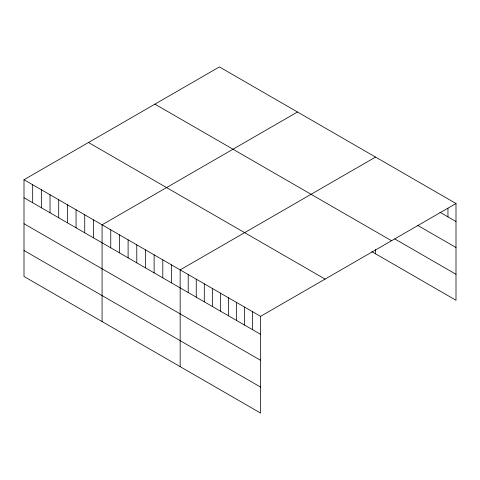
<?xml version="1.0" encoding="UTF-8"?>
<svg xmlns="http://www.w3.org/2000/svg" width="480" height="480" viewBox="0 0 480 480"><rect width="100%" height="100%" fill="white"/><g stroke="black" fill="none" stroke-linecap="round" stroke-linejoin="round"><path stroke-width="0.72" d="M24 179.73L260.598 316.332L260.598 413.082L24 276.48L24 179.73L219.402 66.918L456 203.52L456 300.27L371.838 251.676M297.48 111.996L102.078 224.808L102.078 321.558M375.558 157.074L180.156 269.886L180.156 366.636M260.598 316.332L456 203.52M439.914 212.232L456 221.52M417.636 225.36L456 247.506M394.74 238.914L456 274.284M154.92 104.148L391.518 240.744M88.482 142.5L325.08 279.102M24 197.736L260.598 334.332M24 223.722L260.598 360.318M24 250.494L260.598 387.096M447.954 208.236L447.954 216.876M375.558 249.492L375.558 253.824M252.558 311.688L252.558 329.688M244.512 307.044L244.512 325.044M236.466 302.4L236.466 320.4M228.426 297.756L228.426 315.756M220.38 293.106L220.38 311.112M212.334 288.462L212.334 306.468M204.288 283.818L204.288 301.824M196.248 279.174L196.248 297.18M188.202 274.53L188.202 292.536M171.48 264.876L171.48 282.882M162.804 259.872L162.804 277.872M154.128 254.862L154.128 272.862M145.458 249.852L145.458 267.858M136.782 244.842L136.782 262.848M128.106 239.832L128.106 257.838M119.43 234.828L119.43 252.828M110.754 229.818L110.754 247.818M93.402 219.798L93.402 237.804M84.726 214.794L84.726 232.794M76.05 209.784L76.05 227.784M67.374 204.774L67.374 222.78M58.704 199.764L58.704 217.77M50.028 194.754L50.028 212.76M41.352 189.75L41.352 207.75M32.676 184.74L32.676 202.74"/></g></svg>
